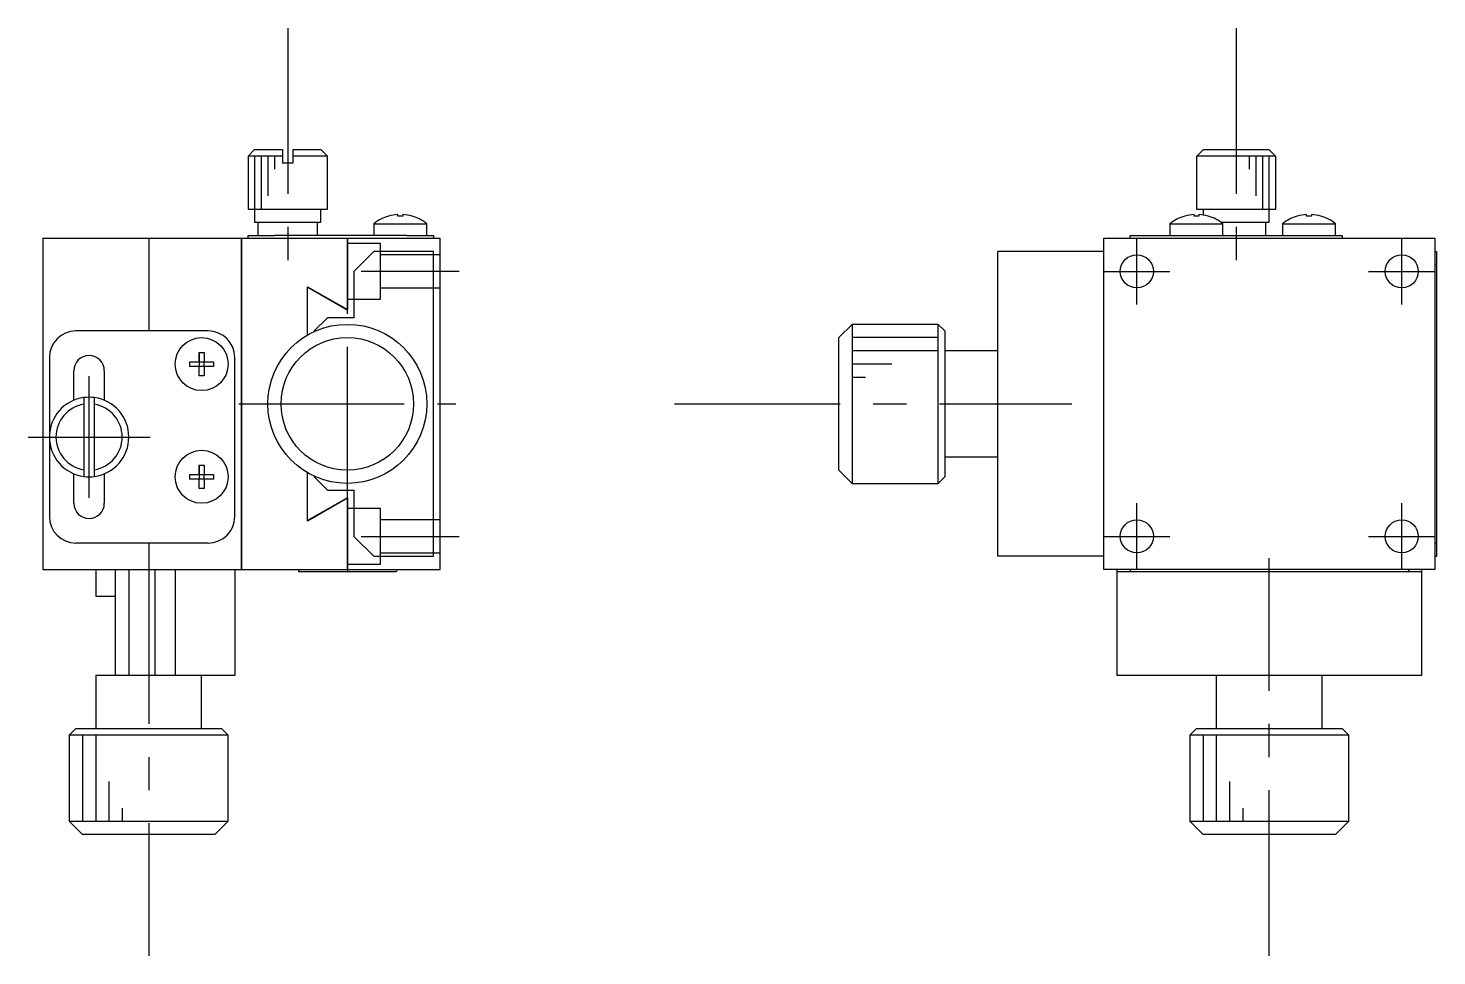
# Model space of a CAD drawing. Extents: x 68 to 353, y 5 to 211.
# Drawn here: x 246.6 to 352.9, y 93.1 to 163.1 of the extents above; entities that cross this region are included whole.
import ezdxf

# ---------------------------------------------------------------- set-up
doc = ezdxf.new("R2010")
doc.units = 0
doc.header["$LTSCALE"] = 10
doc.linetypes.add('CENTER', pattern=[2, 1.25, -0.25, 0.25, -0.25])
doc.linetypes.add('DASHED', pattern=[3.5, 2, -1.5])
doc.layers.get('0').update_dxf_attribs({"linetype": 'CONTINUOUS'})
doc.layers.add('CENTER', color=1, linetype='CENTER')

msp = doc.modelspace()

# ---------------------------------------------------------------- linework, layer by layer
at = {"color": 7, "linetype": 'CONTINUOUS'}
for p, q in [((263.682418, 153.912185), (263.182418, 153.412185)), ((265.782418, 153.412185), (263.182418, 153.412185)), ((263.182418, 153.412185), (263.182418, 149.412185)), ((263.682418, 153.912185), (265.782418, 153.912185)), ((265.782418, 153.912185), (265.782418, 153.412185)), ((265.782418, 153.412185), (265.782418, 152.912185)), ((266.582418, 153.912185), (268.682418, 153.912185)), ((266.582418, 153.412185), (266.582418, 153.912185)), ((269.182418, 153.412185), (266.582418, 153.412185)), ((266.582418, 152.912185), (266.582418, 153.412185)), ((269.182418, 153.412185), (268.682418, 153.912185)), ((269.182418, 149.412185), (269.182418, 153.412185)), ((334.824377, 153.412185), (335.329798, 153.912185)), ((334.824377, 152.912185), (334.824377, 153.412185)), ((340.770804, 153.412185), (334.824377, 153.412185)), ((335.329798, 153.912185), (340.265383, 153.912185)), ((340.265383, 153.912185), (340.770804, 153.412185)), ((340.770804, 153.412185), (340.770804, 152.912185)), ((265.782418, 152.912185), (266.582418, 152.912185)), ((334.79759, 152.912185), (334.824377, 152.912185)), ((334.79759, 152.912185), (334.79759, 149.412185)), ((340.770804, 152.912185), (340.79759, 152.912185)), ((340.79759, 149.412185), (340.79759, 152.912185)), ((263.182418, 149.412185), (266.182418, 149.412185)), ((263.682418, 149.412185), (263.682418, 148.412185)), ((266.182418, 149.412185), (269.182418, 149.412185)), ((268.682418, 148.412185), (268.682418, 149.412185)), ((274.502418, 148.881706), (274.502418, 149.002044)), ((274.862418, 149.002044), (274.862418, 148.881706)), ((334.617589, 148.881706), (334.617589, 149.002044)), ((334.79759, 149.412185), (340.79759, 149.412185)), ((334.977589, 149.002044), (334.977589, 148.881706)), ((335.29759, 149.412185), (335.29759, 148.967751)), ((340.29759, 148.412185), (340.29759, 149.412185)), ((343.117589, 148.881706), (343.117589, 149.002044)), ((343.477589, 149.002044), (343.477589, 148.881706)), ((263.682418, 148.412185), (266.182418, 148.412185)), ((263.932418, 148.412185), (263.932418, 147.412185)), ((266.182418, 148.412185), (268.682418, 148.412185)), ((268.432418, 147.412185), (268.432418, 148.412185)), ((272.682418, 148.310184), (274.682418, 148.310184)), ((272.682418, 148.310184), (272.682418, 147.412185)), ((273.796056, 148.881706), (273.793802, 148.886329)), ((274.862418, 148.881706), (274.502418, 148.881706)), ((274.682418, 148.310184), (276.682418, 148.310184)), ((275.571034, 148.886329), (275.568779, 148.881706)), ((276.682418, 147.412185), (276.682418, 148.310184)), ((332.797589, 148.310184), (336.797589, 148.310184)), ((332.797589, 148.310184), (332.797589, 147.412185)), ((333.911228, 148.881706), (333.908974, 148.886329)), ((334.977589, 148.881706), (334.617589, 148.881706)), ((335.686205, 148.886329), (335.683951, 148.881706)), ((336.663065, 148.412185), (340.29759, 148.412185)), ((336.797589, 147.412185), (336.797589, 148.310184)), ((340.04759, 147.412185), (340.04759, 148.412185)), ((341.297589, 148.310184), (345.297589, 148.310184)), ((341.297589, 148.310184), (341.297589, 147.412185)), ((342.411228, 148.881706), (342.408974, 148.886329)), ((343.477589, 148.881706), (343.117589, 148.881706)), ((344.186205, 148.886329), (344.183951, 148.881706)), ((345.297589, 147.412185), (345.297589, 148.310184)), ((247.682418, 147.212185), (255.682418, 147.212185)), ((247.682418, 147.212185), (247.682418, 122.212185)), ((255.682418, 147.212185), (255.682418, 140.212184)), ((255.682418, 147.212185), (262.682418, 147.212185)), ((255.682418, 147.212185), (255.682418, 140.212184)), ((262.682418, 122.212184), (262.682418, 147.212185)), ((262.682418, 147.212184), (262.682418, 122.212184)), ((262.682418, 147.212184), (270.682418, 147.212184)), ((263.182418, 147.212184), (263.182418, 147.412184)), ((263.182418, 147.412184), (265.182418, 147.412184)), ((275.182418, 147.412184), (265.182418, 147.412184)), ((270.682418, 141.822184), (270.682418, 147.212188)), ((270.682418, 147.212188), (277.682418, 147.212188)), ((270.682418, 147.212184), (270.682418, 141.822184)), ((275.182418, 147.412184), (277.182418, 147.412184)), ((277.182418, 147.412184), (277.182418, 147.212184)), ((277.682418, 122.212187), (277.682418, 147.212188)), ((327.797588, 122.212187), (327.797588, 147.212188)), ((327.797588, 147.212188), (352.797589, 147.212188)), ((329.797589, 147.212184), (329.797589, 147.412184)), ((329.797589, 147.412184), (331.797589, 147.412184)), ((331.797589, 147.412184), (343.797589, 147.412184)), ((343.797589, 147.412184), (345.797589, 147.412184)), ((345.797589, 147.412184), (345.797589, 147.212184)), ((352.797589, 147.212188), (352.797589, 122.212187)), ((272.682419, 146.212187), (271.182419, 144.712187)), ((277.18242, 146.212187), (272.682419, 146.212187)), ((277.18242, 123.212187), (277.18242, 146.212187)), ((327.797588, 146.212187), (319.797588, 146.212187)), ((319.797588, 123.212187), (319.797588, 146.212187)), ((352.797591, 146.212185), (352.947591, 146.212185)), ((352.947591, 145.222185), (352.947591, 146.212185)), ((271.182419, 144.712187), (271.182419, 141.212186)), ((352.797591, 145.212185), (352.947591, 145.212185)), ((352.947591, 124.212185), (352.947591, 145.212185)), ((267.682418, 143.554235), (270.682418, 141.822184)), ((267.682418, 143.525368), (267.682418, 143.554235)), ((267.682418, 139.908339), (267.682418, 143.525368)), ((267.682418, 143.525368), (270.682418, 141.793317)), ((267.682418, 139.908339), (267.682418, 143.525368)), ((270.682418, 141.793317), (270.682418, 141.822184)), ((269.18242, 141.212186), (268.18242, 140.212186)), ((271.182419, 141.212186), (269.18242, 141.212186)), ((308.797588, 140.712187), (307.797588, 139.712187)), ((308.797588, 140.712187), (308.797588, 134.712187)), ((315.297588, 140.712187), (308.797588, 140.712187)), ((315.297588, 134.712187), (315.297588, 140.712187)), ((315.797588, 140.212187), (315.297588, 140.712187)), ((260.182418, 140.212184), (250.182418, 140.212184)), ((268.18242, 140.212186), (268.18242, 140.166543)), ((307.797588, 134.712187), (307.797588, 139.712187)), ((315.797588, 140.212187), (315.797588, 134.712187)), ((259.502418, 138.598545), (259.862418, 138.598545)), ((259.502418, 137.892184), (259.502418, 138.598545)), ((259.502418, 138.598545), (259.502418, 137.892184)), ((259.862418, 138.598545), (259.862418, 137.892184)), ((319.797588, 138.712187), (315.797588, 138.712187)), ((248.182418, 138.212184), (248.182418, 132.212185)), ((250.032418, 134.983015), (250.032418, 137.212184)), ((252.332418, 137.212184), (252.332418, 134.983015)), ((258.796056, 137.892184), (259.502418, 137.892184)), ((258.796056, 137.532184), (258.796056, 137.892184)), ((259.502418, 137.532184), (258.796056, 137.532184)), ((259.51279, 137.881812), (259.502418, 137.892184)), ((259.51279, 137.542556), (259.502418, 137.532184)), ((259.502418, 136.825822), (259.502418, 137.532184)), ((259.502418, 136.825822), (259.502418, 137.532184)), ((259.51279, 137.881812), (259.852046, 137.881812)), ((259.51279, 137.542556), (259.51279, 137.881812)), ((259.852046, 137.542556), (259.51279, 137.542556)), ((259.852046, 137.881812), (259.862418, 137.892184)), ((259.852046, 137.881812), (259.852046, 137.542556)), ((259.852046, 137.542556), (259.862418, 137.532184)), ((259.862418, 137.892184), (260.568779, 137.892184)), ((259.862418, 137.532184), (259.862418, 136.825822)), ((260.568779, 137.532184), (259.862418, 137.532184)), ((260.568779, 137.892184), (260.568779, 137.532184)), ((262.182418, 126.212184), (262.182418, 138.212184)), ((259.862418, 136.825822), (259.502418, 136.825822)), ((250.782418, 135.185398), (250.782418, 134.679977)), ((251.582418, 134.679977), (251.582418, 135.185398)), ((250.782418, 134.679977), (250.782418, 129.744392)), ((251.582418, 129.744392), (251.582418, 134.679977)), ((307.797588, 129.712187), (307.797588, 134.712187)), ((308.797588, 134.712187), (308.797588, 128.712187)), ((315.297588, 128.712187), (315.297588, 134.712187)), ((315.797588, 134.712187), (315.797588, 129.212187)), ((248.182418, 132.212185), (248.182418, 126.212184)), ((259.502418, 130.098545), (259.862418, 130.098545)), ((259.502418, 129.392184), (259.502418, 130.098545)), ((259.502418, 130.098545), (259.502418, 129.392184)), ((259.862418, 130.098545), (259.862418, 129.392184)), ((315.797588, 130.712187), (319.797588, 130.712187)), ((250.032418, 127.212184), (250.032418, 129.441355)), ((250.782418, 129.744392), (250.782418, 129.238971)), ((251.582418, 129.238971), (251.582418, 129.744392)), ((252.332418, 129.441355), (252.332418, 127.212184)), ((258.796056, 129.392184), (259.502418, 129.392184)), ((258.796056, 129.032184), (258.796056, 129.392184)), ((259.502418, 129.032184), (258.796056, 129.032184)), ((259.51279, 129.381812), (259.502418, 129.392184)), ((259.51279, 129.042556), (259.502418, 129.032184)), ((259.502418, 128.325822), (259.502418, 129.032184)), ((259.502418, 128.325822), (259.502418, 129.032184)), ((259.51279, 129.381812), (259.852046, 129.381812)), ((259.51279, 129.042556), (259.51279, 129.381812)), ((259.852046, 129.042556), (259.51279, 129.042556)), ((259.852046, 129.381812), (259.862418, 129.392184)), ((259.852046, 129.381812), (259.852046, 129.042556)), ((259.852046, 129.042556), (259.862418, 129.032184)), ((259.862418, 129.392184), (260.568779, 129.392184)), ((259.862418, 129.032184), (259.862418, 128.325822)), ((260.568779, 129.032184), (259.862418, 129.032184)), ((260.568779, 129.392184), (260.568779, 129.032184)), ((267.682418, 125.899001), (267.682418, 129.516035)), ((267.682418, 125.899001), (267.682418, 129.516035)), ((268.18242, 129.25783), (268.18242, 129.212188)), ((268.18242, 129.212188), (269.18242, 128.212188)), ((307.797588, 129.712187), (308.797588, 128.712187)), ((308.797588, 128.712187), (315.297588, 128.712187)), ((315.297588, 128.712187), (315.797588, 129.212187)), ((259.862418, 128.325822), (259.502418, 128.325822)), ((269.18242, 128.212188), (271.182419, 128.212188)), ((271.182419, 128.212188), (271.182419, 124.712187)), ((270.682418, 127.631052), (267.682418, 125.899001)), ((270.682418, 127.602184), (267.682418, 125.870133)), ((270.682418, 127.602184), (270.682418, 127.631052)), ((270.682418, 127.602184), (270.682418, 122.212184)), ((270.682418, 122.212185), (270.682418, 127.602184)), ((267.682418, 125.870133), (267.682418, 125.899001)), ((271.182419, 124.712187), (272.682419, 123.212187)), ((260.182418, 124.212184), (250.182418, 124.212184)), ((255.682418, 124.212185), (255.682418, 122.212184)), ((255.682418, 124.212184), (255.682418, 122.212185)), ((352.797591, 124.212185), (352.947591, 124.212185)), ((352.947591, 123.212185), (352.947591, 124.202185)), ((272.682419, 123.212187), (277.18242, 123.212187)), ((327.797588, 123.212187), (319.797588, 123.212187)), ((352.797591, 123.212185), (352.947591, 123.212185)), ((247.682418, 122.212185), (255.682418, 122.212185)), ((251.682419, 122.212184), (251.682419, 120.212184)), ((253.18242, 114.212184), (253.18242, 122.212184)), ((254.18242, 122.212184), (254.18242, 114.212184)), ((255.682418, 122.212184), (262.682418, 122.212184)), ((256.182419, 114.212184), (256.182419, 122.212184)), ((257.682419, 122.212184), (257.682419, 114.212184)), ((262.18242, 122.212184), (262.18242, 114.212184)), ((262.682418, 122.212184), (270.682418, 122.212184)), ((266.982418, 122.212184), (266.982418, 122.062184)), ((266.982418, 122.062184), (270.682418, 122.062184)), ((270.682418, 122.212185), (277.682418, 122.212187)), ((270.682418, 122.212184), (270.682418, 122.062184)), ((270.682418, 122.062184), (274.382418, 122.062184)), ((274.382418, 122.212184), (274.382418, 122.062184)), ((352.797589, 122.212187), (327.797588, 122.212187)), ((328.79759, 122.212184), (328.79759, 122.062184)), ((328.79759, 122.062184), (329.78759, 122.062184)), ((328.797591, 122.062184), (328.797591, 114.212184)), ((329.79759, 122.212184), (329.79759, 122.062184)), ((329.79759, 122.062184), (350.79759, 122.062184)), ((350.79759, 122.212184), (350.79759, 122.062184)), ((350.80759, 122.062184), (351.79759, 122.062184)), ((351.79759, 122.212184), (351.79759, 122.062184)), ((351.797591, 122.062184), (351.797591, 114.212184)), ((251.682419, 120.212184), (253.18242, 120.212184)), ((253.18242, 114.212184), (251.682419, 114.212184)), ((251.682419, 114.212184), (251.682419, 110.212184)), ((254.18242, 114.212184), (253.18242, 114.212184)), ((256.182419, 114.212184), (254.18242, 114.212184)), ((257.682419, 114.212184), (256.182419, 114.212184)), ((262.18242, 114.212184), (257.682419, 114.212184)), ((259.682419, 110.212184), (259.682419, 114.212184)), ((351.797591, 114.212184), (328.797591, 114.212184)), ((336.297591, 114.212184), (336.297591, 110.212184)), ((344.297591, 110.212184), (344.297591, 114.212184)), ((250.182419, 110.212184), (249.682419, 109.712184)), ((261.682419, 109.712184), (249.682419, 109.712184)), ((249.682419, 109.712184), (249.682419, 103.212184)), ((250.182419, 110.212184), (261.182419, 110.212184)), ((261.682419, 109.712184), (261.182419, 110.212184)), ((261.682419, 103.212184), (261.682419, 109.712184)), ((334.797591, 110.212184), (334.297591, 109.712184)), ((340.297591, 109.712184), (334.297591, 109.712184)), ((334.297591, 109.712184), (334.297591, 103.212184)), ((334.797591, 110.212184), (340.297591, 110.212184)), ((340.297591, 110.212184), (345.797591, 110.212184)), ((346.297591, 109.712184), (340.297591, 109.712184)), ((346.297591, 109.712184), (345.797591, 110.212184)), ((346.297591, 103.212184), (346.297591, 109.712184)), ((249.682419, 103.212184), (261.682419, 103.212184)), ((249.682419, 103.212184), (250.682419, 102.212184)), ((260.682419, 102.212184), (261.682419, 103.212184)), ((334.297591, 103.212184), (340.297591, 103.212184)), ((334.297591, 103.212184), (335.297591, 102.212184)), ((340.297591, 103.212184), (346.297591, 103.212184)), ((345.297591, 102.212184), (346.297591, 103.212184)), ((260.682419, 102.212184), (250.682419, 102.212184)), ((340.297591, 102.212184), (335.297591, 102.212184)), ((345.297591, 102.212184), (340.297591, 102.212184))]:
    msp.add_line(p, q, dxfattribs=at)
at = {"color": 3, "linetype": 'CONTINUOUS'}
for p, q in [((263.682418, 153.412185), (263.682418, 149.412185)), ((264.182418, 153.412185), (264.182418, 149.412185)), ((264.682418, 153.412185), (264.682418, 150.412185)), ((265.182418, 153.412185), (265.182418, 152.412185)), ((338.79759, 152.412185), (338.79759, 153.412185)), ((339.29759, 150.412185), (339.29759, 153.412185)), ((339.79759, 149.412185), (339.79759, 153.412185)), ((340.29759, 149.412185), (340.29759, 153.412185)), ((315.297588, 139.712187), (308.797588, 139.712187)), ((315.297588, 138.712187), (308.797588, 138.712187)), ((311.797588, 137.712187), (308.797588, 137.712187)), ((309.797588, 136.712187), (308.797588, 136.712187)), ((250.682419, 109.712184), (250.682419, 103.212184)), ((251.682419, 109.712184), (251.682419, 103.212184)), ((335.297591, 109.712184), (335.297591, 103.212184)), ((336.297591, 109.712184), (336.297591, 103.212184)), ((252.682419, 106.212184), (252.682419, 103.212184)), ((337.297591, 106.212184), (337.297591, 103.212184)), ((253.682419, 104.212184), (253.682419, 103.212184)), ((338.297591, 104.212184), (338.297591, 103.212184))]:
    msp.add_line(p, q, dxfattribs=at)
at = {"color": 3, "linetype": 'DASHED'}
for p, q in [((273.18242, 146.812187), (270.682419, 146.812187)), ((273.18242, 144.712188), (273.18242, 146.812187)), ((277.682418, 145.962188), (273.18242, 145.962188)), ((273.18242, 142.612189), (273.18242, 144.712188)), ((270.682419, 142.612189), (273.18242, 142.612189)), ((273.18242, 143.462188), (277.682418, 143.462188)), ((273.18242, 126.812187), (270.682419, 126.812187)), ((273.18242, 124.712188), (273.18242, 126.812187)), ((277.682418, 125.962188), (273.18242, 125.962188)), ((273.18242, 122.612189), (273.18242, 124.712188)), ((273.18242, 123.462188), (277.682418, 123.462188)), ((270.682419, 122.612189), (273.18242, 122.612189))]:
    msp.add_line(p, q, dxfattribs=at)
at = {"color": 7, "linetype": 'CONTINUOUS'}
for centre, radius in [((330.297589, 144.712188), 1.25), ((350.297589, 144.712188), 1.25), ((270.682419, 134.712187), 6), ((259.682418, 137.712184), 2), ((270.682419, 134.712187), 5), ((259.682418, 129.212184), 2), ((330.297589, 124.712188), 1.25), ((350.297589, 124.712188), 1.25)]:
    msp.add_circle(centre, radius, dxfattribs=at)
for centre, radius, start, end in [((274.682418, 145.812185), 3.194933, 93.229709, 106.106712), ((274.682418, 145.812185), 3.194933, 73.893288, 86.770291), ((334.797589, 145.812185), 3.194933, 93.229709, 106.106712), ((334.797589, 145.812185), 3.194933, 73.893288, 86.770291), ((343.297589, 145.812185), 3.194933, 93.229709, 106.106712), ((343.297589, 145.812185), 3.194933, 73.893288, 86.770291), ((274.682418, 145.812185), 3.2, 106.122533, 128.682187), ((274.682418, 145.812185), 3.2, 51.317813, 73.877467), ((334.797589, 145.812185), 3.2, 106.122533, 128.682187), ((334.797589, 145.812185), 3.2, 51.317813, 73.877467), ((343.297589, 145.812185), 3.2, 106.122533, 128.682187), ((343.297589, 145.812185), 3.2, 51.317813, 73.877467), ((250.182418, 138.212184), 2, 90, 180), ((260.182418, 138.212184), 2, 0, 90), ((251.182418, 137.212184), 1.15, 0, 180), ((251.182418, 132.212185), 3, 97.662256, 262.337744), ((251.182418, 132.212185), 3, 82.337744, 97.662256), ((251.182418, 132.212185), 3, 277.662256, 82.337744), ((251.182418, 132.212185), 2.5, 99.206896, 260.793104), ((251.182418, 132.212185), 2.5, 279.206896, 80.793104), ((251.182418, 132.212185), 3, 262.337744, 277.662256), ((251.182418, 127.212184), 1.15, 180, 0), ((250.182418, 126.212184), 2, 180, 270), ((260.182418, 126.212184), 2, 270, 0)]:
    msp.add_arc(centre, radius, start, end, dxfattribs=at)
at = {"layer": 'CENTER', "color": 1, "linetype": 'CENTER'}
for p, q in [((266.182418, 163.062184), (266.182418, 143.062184)), ((337.79759, 163.062184), (337.79759, 143.062184)), ((330.297589, 142.212188), (330.297589, 147.212188)), ((350.297589, 142.212188), (350.297589, 147.212188)), ((279.132417, 144.712188), (271.73242, 144.712188)), ((327.797589, 144.712188), (332.797589, 144.712188)), ((347.797589, 144.712188), (352.797589, 144.712188)), ((270.682419, 126.512187), (270.682419, 142.912187)), ((251.182418, 127.612185), (251.182418, 136.812185)), ((262.482419, 134.712187), (278.882419, 134.712187)), ((295.39759, 134.712187), (325.39759, 134.712187)), ((246.582418, 132.212185), (255.782418, 132.212185)), ((330.297589, 122.212188), (330.297589, 127.212188)), ((350.297589, 122.212188), (350.297589, 127.212188)), ((271.73242, 124.712188), (279.132417, 124.712188)), ((327.797589, 124.712188), (332.797589, 124.712188)), ((347.797589, 124.712188), (352.797589, 124.712188)), ((255.682419, 123.062184), (255.682419, 93.062184)), ((340.297591, 93.062184), (340.297591, 123.062184))]:
    msp.add_line(p, q, dxfattribs=at)

doc.saveas('drawing.dxf')
